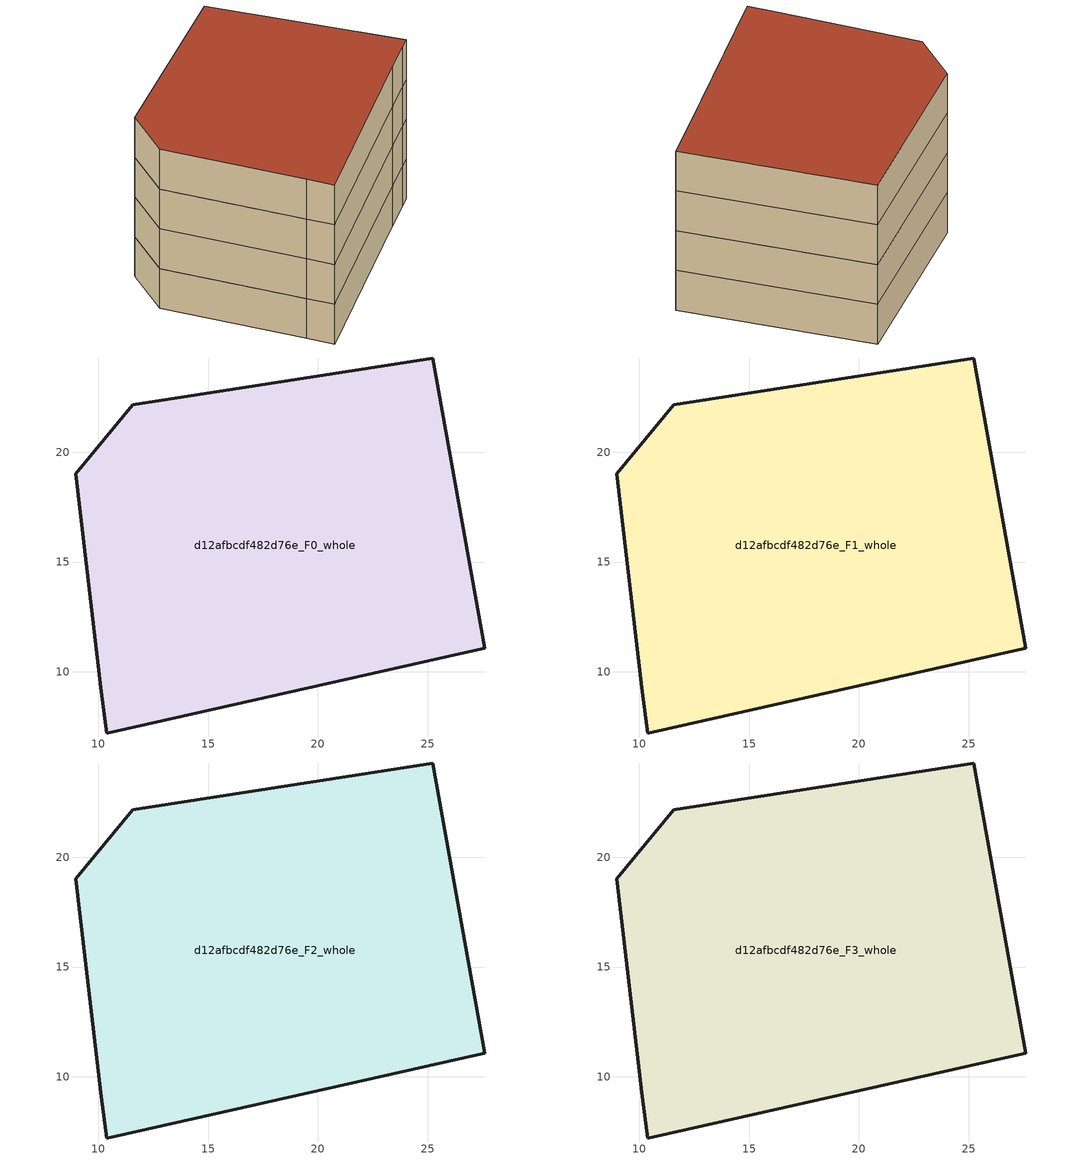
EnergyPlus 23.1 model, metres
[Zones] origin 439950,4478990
d12afbcdf482d76e_F0_whole
 floor ground (EU_floor_Construction): 25.22,24.29 27.6,11.07 26.67,10.87 24.33,10.36 10.37,7.21 10.14,9.1 8.97,19.01 11.57,22.17 z0
 wall outside (EU_wall_Construction): 25.22,24.29 11.57,22.17 8.97,19.01 10.14,9.1 10.37,7.21 24.33,10.36 26.67,10.87 27.6,11.07 25.22,24.29 z0:3
d12afbcdf482d76e_F1_whole
 floor to d12afbcdf482d76e_F0_whole (EU_floor_Construction): 25.22,24.29 27.6,11.07 26.67,10.87 24.33,10.36 10.37,7.21 10.14,9.1 8.97,19.01 11.57,22.17 z3
 wall outside (EU_wall_Construction): 25.22,24.29 11.57,22.17 8.97,19.01 10.14,9.1 10.37,7.21 24.33,10.36 26.67,10.87 27.6,11.07 25.22,24.29 z3:6
d12afbcdf482d76e_F2_whole
 floor to d12afbcdf482d76e_F1_whole (EU_floor_Construction): 25.22,24.29 27.6,11.07 26.67,10.87 24.33,10.36 10.37,7.21 10.14,9.1 8.97,19.01 11.57,22.17 z6
 wall outside (EU_wall_Construction): 25.22,24.29 11.57,22.17 8.97,19.01 10.14,9.1 10.37,7.21 24.33,10.36 26.67,10.87 27.6,11.07 25.22,24.29 z6:9
d12afbcdf482d76e_F3_whole
 floor to d12afbcdf482d76e_F2_whole (EU_floor_Construction): 25.22,24.29 27.6,11.07 26.67,10.87 24.33,10.36 10.37,7.21 10.14,9.1 8.97,19.01 11.57,22.17 z9
 wall outside (EU_wall_Construction): 25.22,24.29 11.57,22.17 8.97,19.01 10.14,9.1 10.37,7.21 24.33,10.36 26.67,10.87 27.6,11.07 25.22,24.29 z9:12
 roof outside (EU_roof_Construction): 26.67,10.87 27.6,11.07 25.22,24.29 11.57,22.17 8.97,19.01 10.14,9.1 10.37,7.21 24.33,10.36 z12
[Building]
EU S2 Campaign: North Axis=0; Terrain=City; Solar Distribution=FullExterior
[Site:Location]
Madrid: Latitude=40.5; Longitude=-3.5; Time Zone=1; Elevation=609
[SizingPeriod:WeatherFileDays]
AnnualSizingPeriod: Begin Month=1; Begin Day of Month=1; End Month=12; End Day of Month=31; Day of Week for Start Day=Monday; Use Weather File Daylight Saving Period=No; Use Weather File Rain and Snow Indicators=No
[MATERIAL]
EU_InternalMass_Material: Roughness=MediumRough; Thickness=0.1; Conductivity=1; Density=1800; Specific Heat=900; Thermal Absorptance=0.9; Solar Absorptance=0.7; Visible Absorptance=0.7
[MATERIAL:NOMASS] Roughness=MediumRough; Thermal Absorptance=0.9; Solar Absorptance=0.7; Visible Absorptance=0.7
Name | Thermal Resistance
EU_wall_NoMass | 0.459673
EU_roof_NoMass | 0.495815
EU_floor_NoMass | 0.788942
[CONSTRUCTION]
EU_wall_Construction: EU_wall_NoMass
EU_roof_Construction: EU_roof_NoMass
EU_floor_Construction: EU_floor_NoMass
EU_InternalMass_Construction: EU_InternalMass_Material
[ZONE] Type=1; Multiplier=1; Ceiling Height=autocalculate; Floor Area=autocalculate; Part of Total Floor Area=Yes
Name | Volume
d12afbcdf482d76e_F0_whole | 710.158
d12afbcdf482d76e_F1_whole; d12afbcdf482d76e_F2_whole; d12afbcdf482d76e_F3_whole | 710.157
[INTERNALMASS] Construction=EU_InternalMass_Construction; Surface Area=236.719
Name | Zone or ZoneList
d12afbcdf482d76e_F0_whole_EU_InternalMass | d12afbcdf482d76e_F0_whole
d12afbcdf482d76e_F1_whole_EU_InternalMass | d12afbcdf482d76e_F1_whole
d12afbcdf482d76e_F2_whole_EU_InternalMass | d12afbcdf482d76e_F2_whole
d12afbcdf482d76e_F3_whole_EU_InternalMass | d12afbcdf482d76e_F3_whole
[OTHEREQUIPMENT] Fuel Type=Electricity; Design Level Calculation Method=Watts/Area; Power per Zone Floor Area=1; Fraction Latent=0; Fraction Radiant=0; Fraction Lost=0; Carbon Dioxide Generation Rate=0; EndUse Subcategory=EU_Step8_InternalGains
Name | Zone or ZoneList or Space or SpaceList | Schedule
EU_Step8_InternalGain_d12afbcdf482d76e_F0_whole_f000 | d12afbcdf482d76e_F0_whole | EU_Step8_GainSchedule_d12afbcdf482d76e_F0_whole_f000
EU_Step8_InternalGain_d12afbcdf482d76e_F1_whole_f000 | d12afbcdf482d76e_F1_whole | EU_Step8_GainSchedule_d12afbcdf482d76e_F1_whole_f000
EU_Step8_InternalGain_d12afbcdf482d76e_F2_whole_f000 | d12afbcdf482d76e_F2_whole | EU_Step8_GainSchedule_d12afbcdf482d76e_F2_whole_f000
EU_Step8_InternalGain_d12afbcdf482d76e_F3_whole_f000 | d12afbcdf482d76e_F3_whole | EU_Step8_GainSchedule_d12afbcdf482d76e_F3_whole_f000
[ZONEVENTILATION:DESIGNFLOWRATE] Schedule=EU_AlwaysOn; Design Flow Rate Calculation Method=AirChanges/Hour; Air Changes per Hour=0.719161; Ventilation Type=Natural; Fan Pressure Rise=0; Fan Total Efficiency=1; Constant Term Coefficient=1; Temperature Term Coefficient=0; Velocity Term Coefficient=0; Velocity Squared Term Coefficient=0; Minimum Indoor Temperature=-100; Maximum Indoor Temperature=100; Delta Temperature=-100; Minimum Outdoor Temperature=-100; Maximum Outdoor Temperature=100; Maximum Wind Speed=40
Name | Zone or ZoneList or Space or SpaceList
EU_ConstantAir_d12afbcdf482d76e_F0_whole | d12afbcdf482d76e_F0_whole
EU_ConstantAir_d12afbcdf482d76e_F1_whole | d12afbcdf482d76e_F1_whole
EU_ConstantAir_d12afbcdf482d76e_F2_whole | d12afbcdf482d76e_F2_whole
EU_ConstantAir_d12afbcdf482d76e_F3_whole | d12afbcdf482d76e_F3_whole
[HVACTEMPLATE:THERMOSTAT] Constant Heating Setpoint=20; Constant Cooling Setpoint=50
EU_HeatOnly_d12afbcdf482d76e_F0_whole; EU_HeatOnly_d12afbcdf482d76e_F1_whole; EU_HeatOnly_d12afbcdf482d76e_F2_whole; EU_HeatOnly_d12afbcdf482d76e_F3_whole
[HVACTEMPLATE:ZONE:IDEALLOADSAIRSYSTEM] System Availability Schedule=EU_AlwaysOn; Maximum Heating Supply Air Temperature=50; Minimum Cooling Supply Air Temperature=13; Maximum Heating Supply Air Humidity Ratio=0.0156; Minimum Cooling Supply Air Humidity Ratio=0.0077; Heating Limit=NoLimit; Cooling Limit=NoLimit; Heating Availability Schedule=EU_AlwaysOn; Cooling Availability Schedule=EU_CoolingOff; Dehumidification Control Type=ConstantSensibleHeatRatio; Cooling Sensible Heat Ratio=0.7; Dehumidification Setpoint=60; Humidification Control Type=None; Humidification Setpoint=30; Outdoor Air Method=None; Outdoor Air Flow Rate per Person=0.00944; Outdoor Air Flow Rate per Zone Floor Area=0; Outdoor Air Flow Rate per Zone=0; Demand Controlled Ventilation Type=None; Outdoor Air Economizer Type=NoEconomizer; Heat Recovery Type=None; Sensible Heat Recovery Effectiveness=0.7; Latent Heat Recovery Effectiveness=0.65
Name | Template Thermostat
d12afbcdf482d76e_F0_whole | EU_HeatOnly_d12afbcdf482d76e_F0_whole
d12afbcdf482d76e_F1_whole | EU_HeatOnly_d12afbcdf482d76e_F1_whole
d12afbcdf482d76e_F2_whole | EU_HeatOnly_d12afbcdf482d76e_F2_whole
d12afbcdf482d76e_F3_whole | EU_HeatOnly_d12afbcdf482d76e_F3_whole
[SIZING:ZONE] Zone Cooling Design Supply Air Temperature Input Method=SupplyAirTemperature; Zone Cooling Design Supply Air Temperature=13; Zone Heating Design Supply Air Temperature Input Method=SupplyAirTemperature; Zone Heating Design Supply Air Temperature=50; Zone Cooling Design Supply Air Humidity Ratio=0.008; Zone Heating Design Supply Air Humidity Ratio=0.008; Cooling Design Air Flow Method=DesignDay; Cooling Design Air Flow Rate=0; Cooling Minimum Air Flow per Zone Floor Area=0.000762; Cooling Minimum Air Flow=0; Cooling Minimum Air Flow Fraction=0.2; Heating Design Air Flow Method=DesignDay; Heating Design Air Flow Rate=0; Heating Maximum Air Flow per Zone Floor Area=0.002032; Heating Maximum Air Flow=0.141576; Heating Maximum Air Flow Fraction=0.3; Account for Dedicated Outdoor Air System=No; Dedicated Outdoor Air System Control Strategy=NeutralSupplyAir; Dedicated Outdoor Air Low Setpoint Temperature for Design=autosize; Dedicated Outdoor Air High Setpoint Temperature for Design=autosize; Zone Load Sizing Method=Sensible Load Only No Latent Load; Zone Latent Cooling Design Supply Air Humidity Ratio Input Method=HumidityRatioDifference; Zone Cooling Design Supply Air Humidity Ratio Difference=0.005; Zone Latent Heating Design Supply Air Humidity Ratio Input Method=HumidityRatioDifference; Zone Humidification Design Supply Air Humidity Ratio Difference=0.005
d12afbcdf482d76e_F0_whole; d12afbcdf482d76e_F1_whole; d12afbcdf482d76e_F2_whole; d12afbcdf482d76e_F3_whole
[SCHEDULE:CONSTANT]
Name | Hourly Value
EU_AlwaysOn | 1
EU_CoolingOff | 0
[SCHEDULE:FILE] Column Number=1; Rows to Skip at Top=0; Number of Hours of Data=8760; Column Separator=Comma; Interpolate to Timestep=No; Minutes per Item=60; Adjust Schedule for Daylight Savings=Yes
Name | File
EU_Step8_GainSchedule_d12afbcdf482d76e_F0_whole_f000 | C:\Users\o_iseri\Desktop\OpenUBEM\openubem\outputs\eu_evidence\EU-11\ES-MAD-BERRUGUETE\idfs\d12afbcdf482d76e\d12afbcdf482d76e_F0_whole_f000_gain.csv
EU_Step8_GainSchedule_d12afbcdf482d76e_F1_whole_f000 | C:\Users\o_iseri\Desktop\OpenUBEM\openubem\outputs\eu_evidence\EU-11\ES-MAD-BERRUGUETE\idfs\d12afbcdf482d76e\d12afbcdf482d76e_F1_whole_f000_gain.csv
EU_Step8_GainSchedule_d12afbcdf482d76e_F2_whole_f000 | C:\Users\o_iseri\Desktop\OpenUBEM\openubem\outputs\eu_evidence\EU-11\ES-MAD-BERRUGUETE\idfs\d12afbcdf482d76e\d12afbcdf482d76e_F2_whole_f000_gain.csv
EU_Step8_GainSchedule_d12afbcdf482d76e_F3_whole_f000 | C:\Users\o_iseri\Desktop\OpenUBEM\openubem\outputs\eu_evidence\EU-11\ES-MAD-BERRUGUETE\idfs\d12afbcdf482d76e\d12afbcdf482d76e_F3_whole_f000_gain.csv
